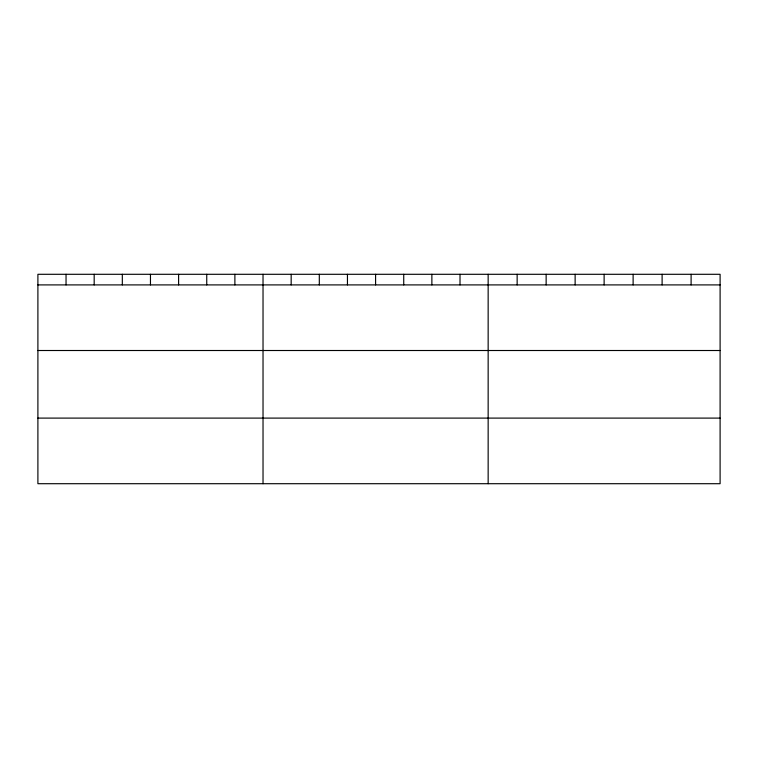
<?xml version="1.0" encoding="UTF-8"?>
<svg xmlns="http://www.w3.org/2000/svg" width="758" height="758" viewBox="0 0 758 758"><rect width="100%" height="100%" fill="white"/><g stroke="black" fill="none" stroke-linecap="round" stroke-linejoin="round"><path stroke-width="1.14" d="M720.1 284.904L720.1 483.708L37.9 483.708L37.9 274.292L720.1 274.292L720.1 284.904L37.9 284.904M37.9 350.509L720.1 350.509M37.9 418.103L720.1 418.103M691.106 274.292L691.106 284.904M662.113 274.292L662.113 284.904M633.12 274.292L633.12 284.904M604.126 274.292L604.126 284.904M575.133 274.292L575.133 284.904M546.139 274.292L546.139 284.904M517.145 274.292L517.145 284.904M488.152 274.292L488.152 483.708M460.011 274.292L460.011 284.904M431.87 274.292L431.87 284.904M403.73 274.292L403.73 284.904M375.589 274.292L375.589 284.904M347.448 274.292L347.448 284.904M319.308 274.292L319.308 284.904M291.167 274.292L291.167 284.904M263.026 274.292L263.026 483.708M234.885 274.292L234.885 284.904M206.744 274.292L206.744 284.904M178.604 274.292L178.604 284.904M150.463 274.292L150.463 284.904M122.322 274.292L122.322 284.904M94.181 274.292L94.181 284.904M66.041 274.292L66.041 284.904"/></g></svg>
